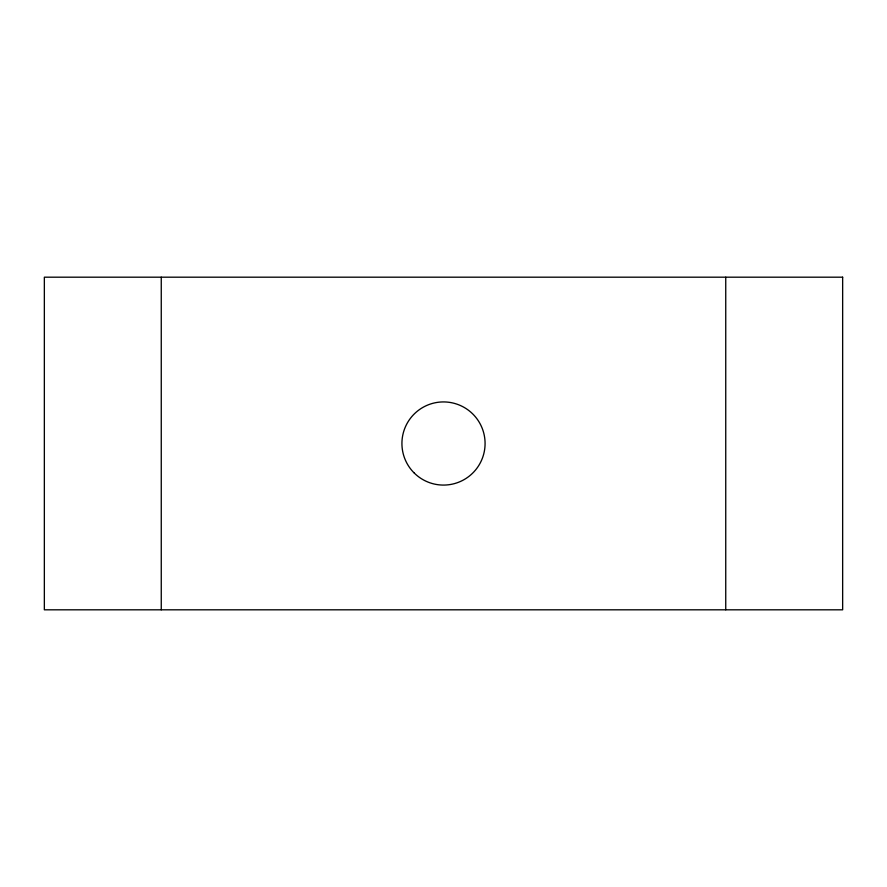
<?xml version="1.0" encoding="UTF-8"?>
<svg xmlns="http://www.w3.org/2000/svg" width="887" height="887" viewBox="0 0 887 887"><rect width="100%" height="100%" fill="white"/><g stroke="black" fill="none" stroke-linecap="round" stroke-linejoin="round"><path stroke-width="1.33" d="M725.743 277.188L725.743 609.812M161.257 277.188L161.257 609.812M842.65 277.188L44.35 277.188L44.35 609.812L842.65 609.812L842.65 277.188M414.362 473.159A41.578 41.578 0 0 0 483.759 453.9A41.578 41.578 0 0 0 432.379 403.441A41.578 41.578 0 0 0 414.362 473.159"/></g></svg>
